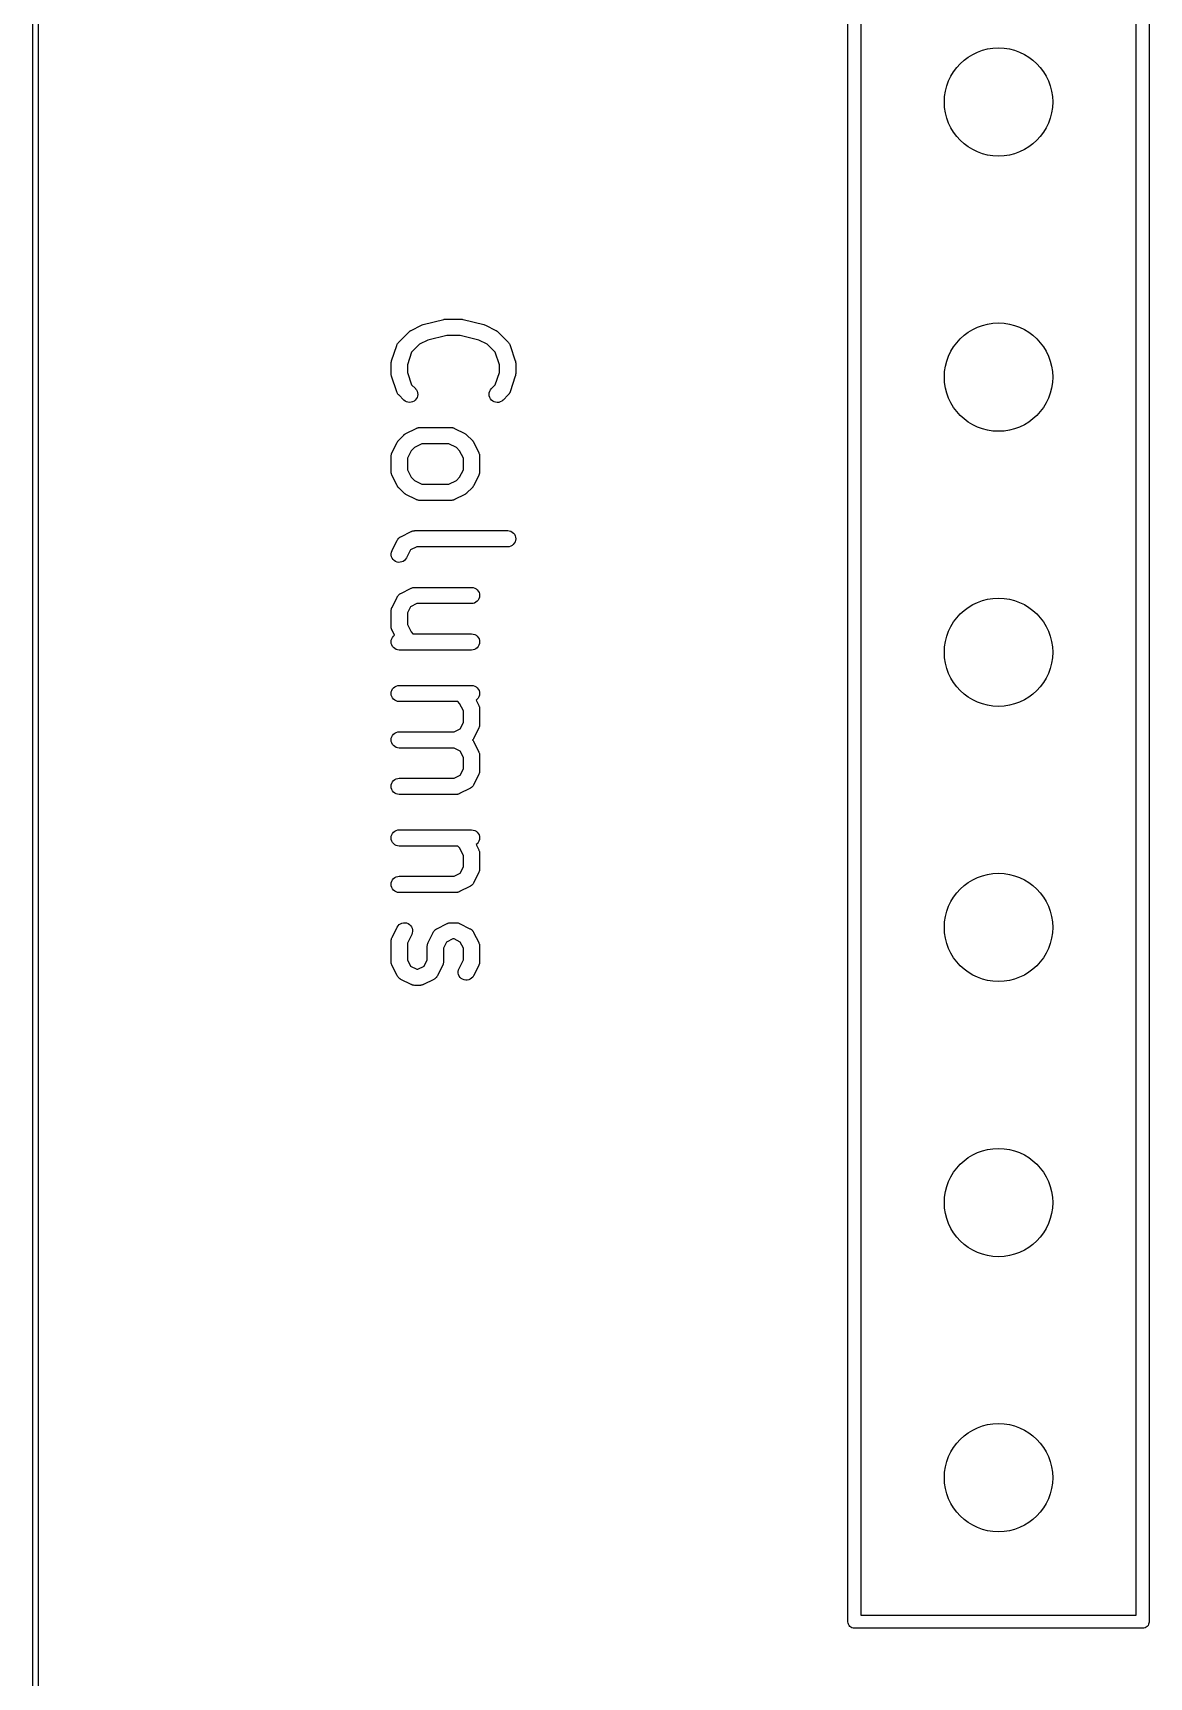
# Model space of a CAD drawing. Extents: x 47 to 146.1, y -90.2 to -39.3.
# Drawn here: x 46.97 to 57.27, y -66.61 to -51.43 of the extents above; entities that cross this region are included whole.
import ezdxf

# ---------------------------------------------------------------- set-up
doc = ezdxf.new("R2010")
doc.units = 0
doc.header["$MEASUREMENT"] = 0
doc.layers.add('BLACK', color=7, linetype='CONTINUOUS')

msp = doc.modelspace()

# ---------------------------------------------------------------- linework, layer by layer
at = {"layer": 'BLACK', "linetype": 'CONTINUOUS'}
for p, q in [((46.965, -90.1688), (46.965, -39.3712)), ((47.015, -39.395), (47.015, -90.145)), ((54.49, -66.097), (54.49, -48.2629)), ((57.27, -48.2629), (57.27, -66.0971)), ((54.61, -48.32), (54.61, -66.04)), ((57.15, -66.04), (57.15, -48.32)), ((50.4415, -54.1888), (50.4445, -54.1859)), ((50.4445, -54.1859), (50.4472, -54.1843)), ((50.4472, -54.1843), (50.4496, -54.1823)), ((50.4496, -54.1823), (50.4534, -54.1804)), ((50.4534, -54.1804), (50.4569, -54.1782)), ((50.4569, -54.1782), (50.5522, -54.1305)), ((50.5522, -54.1305), (50.5531, -54.1301)), ((50.5531, -54.1301), (50.5534, -54.13)), ((50.5534, -54.13), (50.5537, -54.1298)), ((50.5537, -54.1298), (50.5603, -54.1274)), ((50.5603, -54.1274), (50.5669, -54.125)), ((50.5669, -54.125), (50.5672, -54.125)), ((50.5672, -54.125), (50.5675, -54.1249)), ((50.5675, -54.1249), (50.758, -54.0772)), ((50.758, -54.0772), (50.759, -54.077)), ((50.759, -54.077), (50.7603, -54.0768)), ((50.7603, -54.0768), (50.7616, -54.0764)), ((50.7616, -54.0764), (50.7676, -54.0758)), ((50.7676, -54.0758), (50.7735, -54.075)), ((50.7735, -54.075), (50.7749, -54.0751)), ((50.7749, -54.0751), (50.7762, -54.075)), ((50.7762, -54.075), (50.919, -54.075)), ((50.919, -54.075), (50.9201, -54.075)), ((50.9201, -54.075), (50.9214, -54.0752)), ((50.9214, -54.0752), (50.9228, -54.0751)), ((50.9228, -54.0751), (50.9287, -54.076)), ((50.9287, -54.076), (50.9346, -54.0766)), ((50.9346, -54.0766), (50.9359, -54.077)), ((50.9359, -54.077), (50.9372, -54.0772)), ((50.9372, -54.0772), (51.1277, -54.1249)), ((51.1277, -54.1249), (51.1287, -54.1251)), ((51.1287, -54.1251), (51.1291, -54.1252)), ((51.1291, -54.1252), (51.1294, -54.1253)), ((51.1294, -54.1253), (51.1359, -54.1278)), ((51.1359, -54.1278), (51.1424, -54.1302)), ((51.1424, -54.1302), (51.1427, -54.1304)), ((51.1427, -54.1304), (51.1431, -54.1305)), ((51.1431, -54.1305), (51.2383, -54.1782)), ((51.2383, -54.1782), (51.2392, -54.1786)), ((51.2392, -54.1786), (51.2428, -54.1809)), ((51.2428, -54.1809), (51.2465, -54.1829)), ((51.2465, -54.1829), (51.2489, -54.1849)), ((51.2489, -54.1849), (51.2515, -54.1866)), ((51.2515, -54.1866), (51.2545, -54.1895)), ((50.2765, -54.4596), (50.3241, -54.3168)), ((50.3241, -54.3168), (50.3244, -54.3158)), ((50.3244, -54.3158), (50.3254, -54.3138)), ((50.3254, -54.3138), (50.326, -54.3117)), ((50.326, -54.3117), (50.3284, -54.3071)), ((50.3284, -54.3071), (50.3306, -54.3025)), ((50.3306, -54.3025), (50.3319, -54.3007)), ((50.3319, -54.3007), (50.3329, -54.2988)), ((50.3329, -54.2988), (50.3362, -54.2948)), ((50.3362, -54.2948), (50.3392, -54.2906)), ((50.3392, -54.2906), (50.3408, -54.2892)), ((50.3408, -54.2892), (50.3422, -54.2874)), ((50.3422, -54.2874), (50.4374, -54.1922)), ((50.4374, -54.1922), (50.4382, -54.1915)), ((50.4382, -54.1915), (50.4415, -54.1888)), ((50.5349, -54.3069), (50.4608, -54.381)), ((50.6119, -54.2684), (50.5349, -54.3069)), ((50.7854, -54.225), (50.6119, -54.2684)), ((50.9098, -54.225), (50.7854, -54.225)), ((51.0833, -54.2684), (50.9098, -54.225)), ((51.1603, -54.3069), (51.0833, -54.2684)), ((51.2344, -54.381), (51.1603, -54.3069)), ((51.2545, -54.1895), (51.2578, -54.1922)), ((51.2578, -54.1922), (51.353, -54.2874)), ((51.353, -54.2874), (51.3538, -54.2882)), ((51.3538, -54.2882), (51.3551, -54.2899)), ((51.3551, -54.2899), (51.3567, -54.2914)), ((51.3567, -54.2914), (51.3597, -54.2956)), ((51.3597, -54.2956), (51.3629, -54.2996)), ((51.3629, -54.2996), (51.3639, -54.3016)), ((51.3639, -54.3016), (51.3652, -54.3034)), ((51.3652, -54.3034), (51.3673, -54.3081)), ((51.3673, -54.3081), (51.3696, -54.3126)), ((51.3696, -54.3126), (51.3703, -54.3147)), ((51.3703, -54.3147), (51.3712, -54.3168)), ((51.3712, -54.3168), (51.4188, -54.4596)), ((50.2726, -54.4823), (50.2731, -54.4781)), ((50.2726, -54.4833), (50.2726, -54.4823)), ((50.2726, -54.5786), (50.2726, -54.4833)), ((50.2731, -54.4781), (50.2732, -54.4739)), ((50.2732, -54.4739), (50.2739, -54.4708)), ((50.2739, -54.4708), (50.2743, -54.4677)), ((50.2743, -54.4677), (50.2755, -54.4637)), ((50.2755, -54.4637), (50.2765, -54.4596)), ((50.4608, -54.381), (50.4226, -54.4955)), ((51.2726, -54.4955), (51.2344, -54.381)), ((51.4188, -54.4596), (51.4191, -54.4606)), ((51.4191, -54.4606), (51.42, -54.4647)), ((51.42, -54.4647), (51.4212, -54.4688)), ((51.4212, -54.4688), (51.4215, -54.4719)), ((51.4215, -54.4719), (51.4221, -54.4749)), ((51.4221, -54.4749), (51.4222, -54.4791)), ((51.4222, -54.4791), (51.4226, -54.4833)), ((51.4226, -54.4833), (51.4226, -54.5786)), ((50.273, -54.5828), (50.2726, -54.5786)), ((50.2731, -54.587), (50.273, -54.5828)), ((50.2737, -54.59), (50.2731, -54.587)), ((50.274, -54.5931), (50.2737, -54.59)), ((50.2753, -54.5972), (50.274, -54.5931)), ((50.2761, -54.6013), (50.2753, -54.5972)), ((50.2765, -54.6023), (50.2761, -54.6013)), ((50.3241, -54.7451), (50.2765, -54.6023)), ((50.4226, -54.4955), (50.4226, -54.5664)), ((50.4226, -54.5664), (50.4608, -54.6809)), ((51.2344, -54.6809), (51.2726, -54.5664)), ((51.2726, -54.5664), (51.2726, -54.4955)), ((51.4188, -54.6023), (51.3712, -54.7451)), ((51.4197, -54.5982), (51.4188, -54.6023)), ((51.421, -54.5942), (51.4197, -54.5982)), ((51.4213, -54.5911), (51.421, -54.5942)), ((51.422, -54.588), (51.4213, -54.5911)), ((51.4221, -54.5838), (51.422, -54.588)), ((51.4226, -54.5796), (51.4221, -54.5838)), ((51.4226, -54.5786), (51.4226, -54.5796)), ((50.325, -54.7472), (50.3241, -54.7451)), ((50.3256, -54.7493), (50.325, -54.7472)), ((50.328, -54.7538), (50.3256, -54.7493)), ((50.33, -54.7585), (50.328, -54.7538)), ((50.3313, -54.7603), (50.33, -54.7585)), ((50.3323, -54.7623), (50.3313, -54.7603)), ((50.3355, -54.7663), (50.3323, -54.7623)), ((50.3385, -54.7705), (50.3355, -54.7663)), ((50.3401, -54.772), (50.3385, -54.7705)), ((50.3415, -54.7737), (50.3401, -54.772)), ((50.3422, -54.7745), (50.3415, -54.7737)), ((50.3898, -54.8221), (50.3422, -54.7745)), ((50.4608, -54.6809), (50.4959, -54.716)), ((50.4959, -54.716), (50.4966, -54.7168)), ((50.4966, -54.7168), (50.5058, -54.7282)), ((50.5058, -54.7282), (50.5125, -54.7412)), ((50.5163, -54.7844), (50.5119, -54.7984)), ((50.5125, -54.7412), (50.5166, -54.7552)), ((50.5179, -54.7698), (50.5163, -54.7844)), ((50.5166, -54.7552), (50.5179, -54.7698)), ((51.1774, -54.7688), (51.1789, -54.7542)), ((51.1788, -54.7834), (51.1774, -54.7688)), ((51.1829, -54.7974), (51.1788, -54.7834)), ((51.1789, -54.7542), (51.1831, -54.7402)), ((51.1831, -54.7402), (51.1901, -54.7273)), ((51.1901, -54.7273), (51.1993, -54.716)), ((51.1993, -54.716), (51.2344, -54.6809)), ((51.353, -54.7745), (51.3054, -54.8221)), ((51.3544, -54.7728), (51.353, -54.7745)), ((51.3561, -54.7713), (51.3544, -54.7728)), ((51.3591, -54.7671), (51.3561, -54.7713)), ((51.3623, -54.7632), (51.3591, -54.7671)), ((51.3634, -54.7612), (51.3623, -54.7632)), ((51.3647, -54.7594), (51.3634, -54.7612)), ((51.3668, -54.7548), (51.3647, -54.7594)), ((51.3692, -54.7503), (51.3668, -54.7548)), ((51.3699, -54.7481), (51.3692, -54.7503)), ((51.3708, -54.7461), (51.3699, -54.7481)), ((51.3712, -54.7451), (51.3708, -54.7461)), ((50.4011, -54.8314), (50.3898, -54.8221)), ((50.414, -54.8383), (50.4011, -54.8314)), ((50.428, -54.8426), (50.414, -54.8383)), ((50.4426, -54.844), (50.428, -54.8426)), ((50.4572, -54.8427), (50.4426, -54.844)), ((50.4712, -54.8385), (50.4572, -54.8427)), ((50.4841, -54.8317), (50.4712, -54.8385)), ((50.4955, -54.8224), (50.4841, -54.8317)), ((50.5049, -54.8112), (50.4955, -54.8224)), ((50.5119, -54.7984), (50.5049, -54.8112)), ((51.1898, -54.8103), (51.1829, -54.7974)), ((51.199, -54.8217), (51.1898, -54.8103)), ((51.2102, -54.8311), (51.199, -54.8217)), ((51.2231, -54.8381), (51.2102, -54.8311)), ((51.237, -54.8425), (51.2231, -54.8381)), ((51.2516, -54.844), (51.237, -54.8425)), ((51.2662, -54.8428), (51.2516, -54.844)), ((51.2802, -54.8387), (51.2662, -54.8428)), ((51.2932, -54.8319), (51.2802, -54.8387)), ((51.3047, -54.8228), (51.2932, -54.8319)), ((51.3054, -54.8221), (51.3047, -54.8228)), ((50.4093, -55.1305), (50.5046, -55.0829)), ((50.5046, -55.0829), (50.5055, -55.0825)), ((50.5055, -55.0825), (50.5076, -55.0817)), ((50.5076, -55.0817), (50.5095, -55.0807)), ((50.5095, -55.0807), (50.5144, -55.0792)), ((50.5144, -55.0792), (50.5192, -55.0774)), ((50.5192, -55.0774), (50.5214, -55.0771)), ((50.5214, -55.0771), (50.5235, -55.0764)), ((50.5235, -55.0764), (50.5286, -55.0759)), ((50.5286, -55.0759), (50.5337, -55.0751)), ((50.5337, -55.0751), (50.5359, -55.0752)), ((50.5359, -55.0752), (50.5381, -55.075)), ((50.5381, -55.075), (50.8238, -55.075)), ((50.8238, -55.075), (50.8249, -55.075)), ((50.8249, -55.075), (50.8271, -55.0753)), ((50.8271, -55.0753), (50.8293, -55.0752)), ((50.8293, -55.0752), (50.8343, -55.0761)), ((50.8343, -55.0761), (50.8394, -55.0766)), ((50.8394, -55.0766), (50.8415, -55.0773)), ((50.8415, -55.0773), (50.8437, -55.0777)), ((50.8437, -55.0777), (50.8485, -55.0795)), ((50.8485, -55.0795), (50.8534, -55.0811)), ((50.8534, -55.0811), (50.8553, -55.0821)), ((50.8553, -55.0821), (50.8573, -55.0829)), ((50.8573, -55.0829), (50.9526, -55.1305)), ((50.2805, -55.3069), (50.3282, -55.2117)), ((50.3282, -55.2117), (50.3286, -55.2108)), ((50.3286, -55.2108), (50.3309, -55.2072)), ((50.3309, -55.2072), (50.3329, -55.2035)), ((50.3329, -55.2035), (50.3349, -55.2011)), ((50.3349, -55.2011), (50.3366, -55.1985)), ((50.3366, -55.1985), (50.3395, -55.1955)), ((50.3395, -55.1955), (50.3422, -55.1922)), ((50.3422, -55.1922), (50.3898, -55.1446)), ((50.3898, -55.1446), (50.3906, -55.1439)), ((50.3906, -55.1439), (50.3939, -55.1412)), ((50.3939, -55.1412), (50.3969, -55.1383)), ((50.3969, -55.1383), (50.3996, -55.1367)), ((50.3996, -55.1367), (50.402, -55.1347)), ((50.402, -55.1347), (50.4057, -55.1328)), ((50.4057, -55.1328), (50.4093, -55.1305)), ((50.5558, -55.225), (50.4873, -55.2593)), ((50.8061, -55.225), (50.5558, -55.225)), ((50.8746, -55.2593), (50.8061, -55.225)), ((50.9526, -55.1305), (50.9535, -55.131)), ((50.9535, -55.131), (50.9571, -55.1333)), ((50.9571, -55.1333), (50.9608, -55.1353)), ((50.9608, -55.1353), (50.9632, -55.1373)), ((50.9632, -55.1373), (50.9658, -55.139)), ((50.9658, -55.139), (50.9688, -55.1419)), ((50.9688, -55.1419), (50.9721, -55.1446)), ((50.9721, -55.1446), (51.0197, -55.1922)), ((51.0197, -55.1922), (51.0204, -55.1929)), ((51.0204, -55.1929), (51.0231, -55.1962)), ((51.0231, -55.1962), (51.026, -55.1993)), ((51.026, -55.1993), (51.0276, -55.202)), ((51.0276, -55.202), (51.0296, -55.2044)), ((51.0296, -55.2044), (51.0315, -55.2081)), ((51.0315, -55.2081), (51.0337, -55.2117)), ((51.0337, -55.2117), (51.0814, -55.3069)), ((50.2726, -55.3394), (50.2729, -55.3372)), ((50.2726, -55.3405), (50.2726, -55.3394)), ((50.2726, -55.4833), (50.2726, -55.3405)), ((50.2728, -55.335), (50.2737, -55.33)), ((50.2729, -55.3372), (50.2728, -55.335)), ((50.2737, -55.33), (50.2743, -55.3249)), ((50.2743, -55.3249), (50.2749, -55.3228)), ((50.2749, -55.3228), (50.2753, -55.3206)), ((50.2753, -55.3206), (50.2771, -55.3158)), ((50.2771, -55.3158), (50.2787, -55.3109)), ((50.2787, -55.3109), (50.2797, -55.309)), ((50.2797, -55.309), (50.2805, -55.3069)), ((50.4569, -55.2897), (50.4226, -55.3582)), ((50.4226, -55.3582), (50.4226, -55.4656)), ((50.4873, -55.2593), (50.4569, -55.2897)), ((50.905, -55.2897), (50.8746, -55.2593)), ((50.9393, -55.3582), (50.905, -55.2897)), ((50.9393, -55.4656), (50.9393, -55.3582)), ((51.0814, -55.3069), (51.0818, -55.3079)), ((51.0818, -55.3079), (51.0826, -55.31)), ((51.0826, -55.31), (51.0836, -55.3119)), ((51.0836, -55.3119), (51.0851, -55.3168)), ((51.0851, -55.3168), (51.0869, -55.3216)), ((51.0869, -55.3216), (51.0872, -55.3238)), ((51.0872, -55.3238), (51.0879, -55.3259)), ((51.0879, -55.3259), (51.0884, -55.331)), ((51.0884, -55.331), (51.0892, -55.3361)), ((51.0892, -55.3361), (51.0891, -55.3383)), ((51.0891, -55.3383), (51.0893, -55.3405)), ((51.0893, -55.3405), (51.0893, -55.4833)), ((50.2728, -55.4855), (50.2726, -55.4833)), ((50.2727, -55.4877), (50.2728, -55.4855)), ((50.2735, -55.4928), (50.2727, -55.4877)), ((50.274, -55.4979), (50.2735, -55.4928)), ((50.2747, -55.5), (50.274, -55.4979)), ((50.275, -55.5022), (50.2747, -55.5)), ((50.2768, -55.507), (50.275, -55.5022)), ((50.2783, -55.5119), (50.2768, -55.507)), ((50.2793, -55.5139), (50.2783, -55.5119)), ((50.2801, -55.5159), (50.2793, -55.5139)), ((50.2805, -55.5169), (50.2801, -55.5159)), ((50.3282, -55.6121), (50.2805, -55.5169)), ((50.4226, -55.4656), (50.4569, -55.5341)), ((50.4569, -55.5341), (50.4873, -55.5646)), ((50.8746, -55.5646), (50.905, -55.5341)), ((50.905, -55.5341), (50.9393, -55.4656)), ((51.0814, -55.5169), (51.0337, -55.6121)), ((51.0822, -55.5148), (51.0814, -55.5169)), ((51.0832, -55.5129), (51.0822, -55.5148)), ((51.0848, -55.508), (51.0832, -55.5129)), ((51.0866, -55.5032), (51.0848, -55.508)), ((51.087, -55.501), (51.0866, -55.5032)), ((51.0876, -55.4989), (51.087, -55.501)), ((51.0882, -55.4938), (51.0876, -55.4989)), ((51.0891, -55.4888), (51.0882, -55.4938)), ((51.0893, -55.4844), (51.089, -55.4866)), ((51.089, -55.4866), (51.0891, -55.4888)), ((51.0893, -55.4833), (51.0893, -55.4844)), ((50.3304, -55.6157), (50.3282, -55.6121)), ((50.3323, -55.6194), (50.3304, -55.6157)), ((50.3343, -55.6219), (50.3323, -55.6194)), ((50.3359, -55.6245), (50.3343, -55.6219)), ((50.3388, -55.6276), (50.3359, -55.6245)), ((50.3415, -55.6309), (50.3388, -55.6276)), ((50.3422, -55.6316), (50.3415, -55.6309)), ((50.3898, -55.6792), (50.3422, -55.6316)), ((50.3931, -55.6819), (50.3898, -55.6792)), ((50.3961, -55.6848), (50.3931, -55.6819)), ((50.3987, -55.6865), (50.3961, -55.6848)), ((50.4011, -55.6885), (50.3987, -55.6865)), ((50.4048, -55.6905), (50.4011, -55.6885)), ((50.4084, -55.6928), (50.4048, -55.6905)), ((50.4093, -55.6933), (50.4084, -55.6928)), ((50.5046, -55.7409), (50.4093, -55.6933)), ((50.4873, -55.5646), (50.5558, -55.5988)), ((50.5558, -55.5988), (50.8061, -55.5988)), ((50.8061, -55.5988), (50.8746, -55.5646)), ((50.9526, -55.6933), (50.8573, -55.7409)), ((50.9562, -55.691), (50.9526, -55.6933)), ((50.9599, -55.6891), (50.9562, -55.691)), ((50.9623, -55.6871), (50.9599, -55.6891)), ((50.965, -55.6855), (50.9623, -55.6871)), ((50.968, -55.6826), (50.965, -55.6855)), ((50.9713, -55.68), (50.968, -55.6826)), ((50.9721, -55.6792), (50.9713, -55.68)), ((51.0197, -55.6316), (50.9721, -55.6792)), ((51.0224, -55.6283), (51.0197, -55.6316)), ((51.0253, -55.6253), (51.0224, -55.6283)), ((51.027, -55.6227), (51.0253, -55.6253)), ((51.029, -55.6203), (51.027, -55.6227)), ((51.031, -55.6166), (51.029, -55.6203)), ((51.0333, -55.613), (51.031, -55.6166)), ((51.0337, -55.6121), (51.0333, -55.613)), ((50.5066, -55.7417), (50.5046, -55.7409)), ((50.5085, -55.7427), (50.5066, -55.7417)), ((50.5134, -55.7443), (50.5085, -55.7427)), ((50.5182, -55.7461), (50.5134, -55.7443)), ((50.5204, -55.7465), (50.5182, -55.7461)), ((50.5225, -55.7472), (50.5204, -55.7465)), ((50.5276, -55.7477), (50.5225, -55.7472)), ((50.5326, -55.7486), (50.5276, -55.7477)), ((50.5349, -55.7486), (50.5326, -55.7486)), ((50.537, -55.7488), (50.5349, -55.7486)), ((50.5381, -55.7488), (50.537, -55.7488)), ((50.8238, -55.7488), (50.5381, -55.7488)), ((50.826, -55.7486), (50.8238, -55.7488)), ((50.8282, -55.7487), (50.826, -55.7486)), ((50.8333, -55.7479), (50.8282, -55.7487)), ((50.8384, -55.7474), (50.8333, -55.7479)), ((50.8405, -55.7467), (50.8384, -55.7474)), ((50.8427, -55.7464), (50.8405, -55.7467)), ((50.8475, -55.7446), (50.8427, -55.7464)), ((50.8524, -55.7431), (50.8475, -55.7446)), ((50.8543, -55.7421), (50.8524, -55.7431)), ((50.8564, -55.7414), (50.8543, -55.7421)), ((50.8573, -55.7409), (50.8564, -55.7414)), ((50.2805, -56.2117), (50.3282, -56.1165)), ((50.3282, -56.1165), (50.3286, -56.1155)), ((50.3286, -56.1155), (50.3295, -56.1142)), ((50.3295, -56.1142), (50.3302, -56.1127)), ((50.3302, -56.1127), (50.3335, -56.108)), ((50.3335, -56.108), (50.3366, -56.1032)), ((50.3366, -56.1032), (50.3377, -56.1021)), ((50.3377, -56.1021), (50.3387, -56.1008)), ((50.3387, -56.1008), (50.3428, -56.0968)), ((50.3428, -56.0968), (50.3468, -56.0927)), ((50.3468, -56.0927), (50.3481, -56.0918)), ((50.3481, -56.0918), (50.3493, -56.0907)), ((50.3493, -56.0907), (50.3541, -56.0877)), ((50.3541, -56.0877), (50.3588, -56.0844)), ((50.3588, -56.0844), (50.3603, -56.0838)), ((50.3603, -56.0838), (50.3617, -56.0829)), ((50.3617, -56.0829), (50.4569, -56.0353)), ((50.4569, -56.0353), (50.4579, -56.0348)), ((50.4579, -56.0348), (50.4599, -56.0341)), ((50.4599, -56.0341), (50.4619, -56.033)), ((50.4619, -56.033), (50.4668, -56.0316)), ((50.4668, -56.0316), (50.4716, -56.0298)), ((50.4716, -56.0298), (50.4738, -56.0294)), ((50.4738, -56.0294), (50.4759, -56.0288)), ((50.4759, -56.0288), (50.481, -56.0283)), ((50.481, -56.0283), (50.4861, -56.0275)), ((50.4861, -56.0275), (50.4883, -56.0276)), ((50.4883, -56.0276), (50.4905, -56.0274)), ((50.4905, -56.0274), (51.3476, -56.0274)), ((51.3476, -56.0274), (51.3487, -56.0274)), ((51.3487, -56.0274), (51.3632, -56.029)), ((51.3632, -56.029), (51.3772, -56.0334)), ((51.3772, -56.0334), (51.39, -56.0405)), ((51.4005, -56.1556), (51.3891, -56.1648)), ((51.39, -56.0405), (51.4012, -56.0499)), ((51.4098, -56.1443), (51.4005, -56.1556)), ((51.4012, -56.0499), (51.4104, -56.0613)), ((51.4168, -56.1314), (51.4098, -56.1443)), ((51.4104, -56.0613), (51.4172, -56.0743)), ((51.4211, -56.1175), (51.4168, -56.1314)), ((51.4172, -56.0743), (51.4213, -56.0883)), ((51.4226, -56.1029), (51.4211, -56.1175)), ((51.4213, -56.0883), (51.4226, -56.1029)), ((50.2728, -56.2398), (50.2753, -56.2254)), ((50.2732, -56.2544), (50.2728, -56.2398)), ((50.2764, -56.2687), (50.2732, -56.2544)), ((50.2753, -56.2254), (50.2805, -56.2117)), ((50.2823, -56.2821), (50.2764, -56.2687)), ((50.2907, -56.2941), (50.2823, -56.2821)), ((50.3013, -56.3042), (50.2907, -56.2941)), ((50.3136, -56.3121), (50.3013, -56.3042)), ((50.3272, -56.3174), (50.3136, -56.3121)), ((50.384, -56.3108), (50.3706, -56.3166)), ((50.3961, -56.3025), (50.384, -56.3108)), ((50.4063, -56.292), (50.3961, -56.3025)), ((50.4142, -56.2797), (50.4063, -56.292)), ((50.4147, -56.2788), (50.4142, -56.2797)), ((50.4511, -56.2059), (50.4147, -56.2788)), ((50.5082, -56.1774), (50.4511, -56.2059)), ((51.3476, -56.1774), (50.5082, -56.1774)), ((51.3622, -56.176), (51.3476, -56.1774)), ((51.3762, -56.1717), (51.3622, -56.176)), ((51.3891, -56.1648), (51.3762, -56.1717)), ((50.3416, -56.32), (50.3272, -56.3174)), ((50.3563, -56.3197), (50.3416, -56.32)), ((50.3706, -56.3166), (50.3563, -56.3197)), ((50.3468, -56.6166), (50.3481, -56.6156)), ((50.3481, -56.6156), (50.3493, -56.6145)), ((50.3493, -56.6145), (50.3541, -56.6115)), ((50.3541, -56.6115), (50.3588, -56.6082)), ((50.3588, -56.6082), (50.3603, -56.6076)), ((50.3603, -56.6076), (50.3617, -56.6067)), ((50.3617, -56.6067), (50.4569, -56.5591)), ((50.4569, -56.5591), (50.4579, -56.5586)), ((50.4579, -56.5586), (50.4599, -56.5579)), ((50.4599, -56.5579), (50.4619, -56.5568)), ((50.4619, -56.5568), (50.4668, -56.5554)), ((50.4668, -56.5554), (50.4716, -56.5536)), ((50.4716, -56.5536), (50.4738, -56.5533)), ((50.4738, -56.5533), (50.4759, -56.5526)), ((50.4759, -56.5526), (50.481, -56.5521)), ((50.481, -56.5521), (50.4861, -56.5513)), ((50.4861, -56.5513), (50.4883, -56.5514)), ((50.4883, -56.5514), (50.4905, -56.5512)), ((50.4905, -56.5512), (51.0143, -56.5512)), ((51.0143, -56.5512), (51.0153, -56.5512)), ((51.0153, -56.5512), (51.0299, -56.5528)), ((51.0299, -56.5528), (51.0438, -56.5573)), ((51.0438, -56.5573), (51.0567, -56.5643)), ((51.0567, -56.5643), (51.0679, -56.5737)), ((51.0679, -56.5737), (51.077, -56.5851)), ((51.077, -56.5851), (51.0838, -56.5981)), ((51.0838, -56.5981), (51.088, -56.6121)), ((51.088, -56.6121), (51.0893, -56.6267)), ((50.2726, -56.768), (50.2729, -56.7658)), ((50.2726, -56.769), (50.2726, -56.768)), ((50.2728, -56.7636), (50.2737, -56.7585)), ((50.2729, -56.7658), (50.2728, -56.7636)), ((50.2737, -56.7585), (50.2743, -56.7535)), ((50.2743, -56.7535), (50.2749, -56.7514)), ((50.2749, -56.7514), (50.2753, -56.7492)), ((50.2753, -56.7492), (50.2771, -56.7444)), ((50.2771, -56.7444), (50.2787, -56.7395)), ((50.2787, -56.7395), (50.2797, -56.7376)), ((50.2797, -56.7376), (50.2805, -56.7355)), ((50.2805, -56.7355), (50.3282, -56.6403)), ((50.3282, -56.6403), (50.3286, -56.6393)), ((50.3286, -56.6393), (50.3295, -56.638)), ((50.3295, -56.638), (50.3302, -56.6365)), ((50.3302, -56.6365), (50.3335, -56.6319)), ((50.3335, -56.6319), (50.3366, -56.6271)), ((50.3366, -56.6271), (50.3377, -56.6259)), ((50.3377, -56.6259), (50.3387, -56.6246)), ((50.3387, -56.6246), (50.3428, -56.6206)), ((50.3428, -56.6206), (50.3468, -56.6166)), ((50.4511, -56.7297), (50.4226, -56.7868)), ((50.5082, -56.7012), (50.4511, -56.7297)), ((51.0143, -56.7012), (50.5082, -56.7012)), ((51.0289, -56.6998), (51.0143, -56.7012)), ((51.0429, -56.6955), (51.0289, -56.6998)), ((51.0558, -56.6887), (51.0429, -56.6955)), ((51.0671, -56.6794), (51.0558, -56.6887)), ((51.0765, -56.6681), (51.0671, -56.6794)), ((51.0834, -56.6553), (51.0765, -56.6681)), ((51.0878, -56.6413), (51.0834, -56.6553)), ((51.0893, -56.6267), (51.0878, -56.6413)), ((50.2726, -56.9119), (50.2726, -56.769)), ((50.2728, -56.9141), (50.2726, -56.9119)), ((50.2727, -56.9163), (50.2728, -56.9141)), ((50.2735, -56.9214), (50.2727, -56.9163)), ((50.4226, -56.7868), (50.4226, -56.8942)), ((50.4226, -56.8942), (50.4569, -56.9627)), ((50.2726, -57.0542), (50.2742, -57.0397)), ((50.2739, -57.0688), (50.2726, -57.0542)), ((50.274, -56.9265), (50.2735, -56.9214)), ((50.2781, -57.0829), (50.2739, -57.0688)), ((50.2747, -56.9286), (50.274, -56.9265)), ((50.2742, -57.0397), (50.2785, -57.0257)), ((50.275, -56.9308), (50.2747, -56.9286)), ((50.2768, -56.9356), (50.275, -56.9308)), ((50.2783, -56.9405), (50.2768, -56.9356)), ((50.2793, -56.9424), (50.2783, -56.9405)), ((50.2785, -57.0257), (50.2854, -57.0128)), ((50.2801, -56.9445), (50.2793, -56.9424)), ((50.2805, -56.9454), (50.2801, -56.9445)), ((50.3046, -56.9935), (50.2805, -56.9454)), ((50.2854, -57.0128), (50.2948, -57.0015)), ((50.2948, -57.0015), (50.3046, -56.9935)), ((50.4569, -56.9627), (50.4739, -56.9798)), ((50.4739, -56.9798), (51.0143, -56.9798)), ((51.0143, -56.9798), (51.0153, -56.9798)), ((51.0153, -56.9798), (51.0299, -56.9814)), ((51.0299, -56.9814), (51.0438, -56.9858)), ((51.0438, -56.9858), (51.0567, -56.9929)), ((51.0567, -56.9929), (51.0679, -57.0023)), ((51.0679, -57.0023), (51.077, -57.0137)), ((51.077, -57.0137), (51.0838, -57.0267)), ((51.0878, -57.0698), (51.0834, -57.0838)), ((51.0838, -57.0267), (51.088, -57.0407)), ((51.0893, -57.0553), (51.0878, -57.0698)), ((51.088, -57.0407), (51.0893, -57.0553)), ((50.2849, -57.0958), (50.2781, -57.0829)), ((50.294, -57.1072), (50.2849, -57.0958)), ((50.3052, -57.1166), (50.294, -57.1072)), ((50.3181, -57.1237), (50.3052, -57.1166)), ((50.332, -57.1281), (50.3181, -57.1237)), ((50.3466, -57.1298), (50.332, -57.1281)), ((50.3476, -57.1298), (50.3466, -57.1298)), ((51.0143, -57.1298), (50.3476, -57.1298)), ((51.0289, -57.1283), (51.0143, -57.1298)), ((51.0429, -57.1241), (51.0289, -57.1283)), ((51.0558, -57.1172), (51.0429, -57.1241)), ((51.0671, -57.108), (51.0558, -57.1172)), ((51.0765, -57.0967), (51.0671, -57.108)), ((51.0834, -57.0838), (51.0765, -57.0967)), ((50.2726, -57.5304), (50.2742, -57.5159)), ((50.2742, -57.5159), (50.2785, -57.5019)), ((50.2785, -57.5019), (50.2854, -57.489)), ((50.2854, -57.489), (50.2948, -57.4777)), ((50.2948, -57.4777), (50.3061, -57.4685)), ((50.3061, -57.4685), (50.319, -57.4616)), ((50.319, -57.4616), (50.3331, -57.4574)), ((50.3331, -57.4574), (50.3476, -57.456)), ((50.3476, -57.456), (51.0143, -57.456)), ((51.0143, -57.456), (51.0153, -57.456)), ((51.0153, -57.456), (51.0299, -57.4576)), ((51.0299, -57.4576), (51.0438, -57.462)), ((51.0438, -57.462), (51.0567, -57.4691)), ((51.0567, -57.4691), (51.0679, -57.4785)), ((51.0679, -57.4785), (51.077, -57.4899)), ((51.077, -57.4899), (51.0838, -57.5029)), ((51.0838, -57.5029), (51.088, -57.5169)), ((51.088, -57.5169), (51.0893, -57.5315)), ((50.2739, -57.545), (50.2726, -57.5304)), ((50.2781, -57.559), (50.2739, -57.545)), ((50.2849, -57.572), (50.2781, -57.559)), ((50.294, -57.5834), (50.2849, -57.572)), ((50.3052, -57.5928), (50.294, -57.5834)), ((50.3181, -57.5999), (50.3052, -57.5928)), ((50.332, -57.6043), (50.3181, -57.5999)), ((50.3466, -57.6059), (50.332, -57.6043)), ((50.3476, -57.606), (50.3466, -57.6059)), ((50.888, -57.606), (50.3476, -57.606)), ((50.905, -57.623), (50.888, -57.606)), ((50.9393, -57.6915), (50.905, -57.623)), ((51.0671, -57.5842), (51.0573, -57.5922)), ((51.0573, -57.5922), (51.0814, -57.6403)), ((51.0765, -57.5729), (51.0671, -57.5842)), ((51.0834, -57.56), (51.0765, -57.5729)), ((51.0814, -57.6403), (51.0818, -57.6412)), ((51.0818, -57.6412), (51.0826, -57.6433)), ((51.0826, -57.6433), (51.0836, -57.6452)), ((51.0878, -57.546), (51.0834, -57.56)), ((51.0836, -57.6452), (51.0851, -57.6501)), ((51.0851, -57.6501), (51.0869, -57.6549)), ((51.0869, -57.6549), (51.0872, -57.6571)), ((51.0872, -57.6571), (51.0879, -57.6592)), ((51.0893, -57.5315), (51.0878, -57.546)), ((51.0879, -57.6592), (51.0884, -57.6643)), ((51.0884, -57.6643), (51.0892, -57.6694)), ((51.0892, -57.6694), (51.0891, -57.6716)), ((51.0891, -57.6716), (51.0893, -57.6738)), ((51.0893, -57.6738), (51.0893, -57.8167)), ((50.9108, -57.856), (50.9393, -57.799)), ((50.9393, -57.799), (50.9393, -57.6915)), ((51.0882, -57.8272), (51.0876, -57.8323)), ((51.0891, -57.8221), (51.0882, -57.8272)), ((51.0893, -57.8177), (51.089, -57.8199)), ((51.089, -57.8199), (51.0891, -57.8221)), ((51.0893, -57.8167), (51.0893, -57.8177)), ((50.2726, -57.959), (50.2742, -57.9444)), ((50.2739, -57.9736), (50.2726, -57.959)), ((50.2781, -57.9876), (50.2739, -57.9736)), ((50.2742, -57.9444), (50.2785, -57.9305)), ((50.2785, -57.9305), (50.2854, -57.9176)), ((50.2854, -57.9176), (50.2948, -57.9063)), ((50.2948, -57.9063), (50.3061, -57.8971)), ((50.3061, -57.8971), (50.319, -57.8902)), ((50.319, -57.8902), (50.3331, -57.886)), ((50.3331, -57.886), (50.3476, -57.8845)), ((50.3476, -57.8845), (50.8537, -57.8845)), ((50.8537, -57.8845), (50.9108, -57.856)), ((51.0253, -57.9587), (51.0245, -57.9595)), ((51.0245, -57.9595), (51.0248, -57.96)), ((51.0248, -57.96), (51.026, -57.9612)), ((51.0284, -57.9539), (51.0253, -57.9587)), ((51.026, -57.9612), (51.029, -57.966)), ((51.0317, -57.9492), (51.0284, -57.9539)), ((51.029, -57.966), (51.0322, -57.9707)), ((51.0324, -57.9477), (51.0317, -57.9492)), ((51.0322, -57.9707), (51.0329, -57.9722)), ((51.0333, -57.9464), (51.0324, -57.9477)), ((51.0329, -57.9722), (51.0337, -57.9736)), ((51.0337, -57.9454), (51.0333, -57.9464)), ((51.0814, -57.8502), (51.0337, -57.9454)), ((51.0337, -57.9736), (51.0814, -58.0688)), ((51.0822, -57.8481), (51.0814, -57.8502)), ((51.0832, -57.8462), (51.0822, -57.8481)), ((51.0848, -57.8413), (51.0832, -57.8462)), ((51.0866, -57.8365), (51.0848, -57.8413)), ((51.087, -57.8344), (51.0866, -57.8365)), ((51.0876, -57.8323), (51.087, -57.8344)), ((50.2849, -58.0006), (50.2781, -57.9876)), ((50.294, -58.012), (50.2849, -58.0006)), ((50.3052, -58.0214), (50.294, -58.012)), ((50.3181, -58.0285), (50.3052, -58.0214)), ((50.332, -58.0329), (50.3181, -58.0285)), ((50.3466, -58.0345), (50.332, -58.0329)), ((50.3476, -58.0345), (50.3466, -58.0345)), ((50.8537, -58.0345), (50.3476, -58.0345)), ((50.9108, -58.063), (50.8537, -58.0345)), ((50.9393, -58.1201), (50.9108, -58.063)), ((50.9393, -58.2275), (50.9393, -58.1201)), ((51.0814, -58.0688), (51.0818, -58.0698)), ((51.0818, -58.0698), (51.0826, -58.0719)), ((51.0826, -58.0719), (51.0836, -58.0738)), ((51.0836, -58.0738), (51.0851, -58.0787)), ((51.0851, -58.0787), (51.0869, -58.0835)), ((51.0869, -58.0835), (51.0872, -58.0857)), ((51.0872, -58.0857), (51.0879, -58.0878)), ((51.0879, -58.0878), (51.0884, -58.0929)), ((51.0884, -58.0929), (51.0892, -58.098)), ((51.0892, -58.098), (51.0891, -58.1002)), ((51.0891, -58.1002), (51.0893, -58.1024)), ((51.0893, -58.1024), (51.0893, -58.2452)), ((50.8537, -58.3131), (50.9108, -58.2846)), ((50.9108, -58.2846), (50.9393, -58.2275)), ((51.0814, -58.2788), (51.0337, -58.374)), ((51.0822, -58.2767), (51.0814, -58.2788)), ((51.0832, -58.2748), (51.0822, -58.2767)), ((51.0848, -58.2699), (51.0832, -58.2748)), ((51.0866, -58.2651), (51.0848, -58.2699)), ((51.087, -58.2629), (51.0866, -58.2651)), ((51.0876, -58.2608), (51.087, -58.2629)), ((51.0882, -58.2557), (51.0876, -58.2608)), ((51.0891, -58.2507), (51.0882, -58.2557)), ((51.0893, -58.2463), (51.089, -58.2485)), ((51.089, -58.2485), (51.0891, -58.2507)), ((51.0893, -58.2452), (51.0893, -58.2463)), ((50.2726, -58.3876), (50.2742, -58.373)), ((50.2739, -58.4021), (50.2726, -58.3876)), ((50.2781, -58.4162), (50.2739, -58.4021)), ((50.2742, -58.373), (50.2785, -58.359)), ((50.2849, -58.4292), (50.2781, -58.4162)), ((50.2785, -58.359), (50.2854, -58.3462)), ((50.294, -58.4406), (50.2849, -58.4292)), ((50.2854, -58.3462), (50.2948, -58.3349)), ((50.2948, -58.3349), (50.3061, -58.3256)), ((50.3061, -58.3256), (50.319, -58.3188)), ((50.319, -58.3188), (50.3331, -58.3145)), ((50.3331, -58.3145), (50.3476, -58.3131)), ((50.3476, -58.3131), (50.8537, -58.3131)), ((51.0002, -58.4076), (50.905, -58.4552)), ((51.0016, -58.4067), (51.0002, -58.4076)), ((51.0031, -58.4061), (51.0016, -58.4067)), ((51.0078, -58.4028), (51.0031, -58.4061)), ((51.0126, -58.3998), (51.0078, -58.4028)), ((51.0138, -58.3987), (51.0126, -58.3998)), ((51.0151, -58.3977), (51.0138, -58.3987)), ((51.0191, -58.3936), (51.0151, -58.3977)), ((51.0232, -58.3897), (51.0191, -58.3936)), ((51.0242, -58.3884), (51.0232, -58.3897)), ((51.0253, -58.3872), (51.0242, -58.3884)), ((51.0284, -58.3824), (51.0253, -58.3872)), ((51.0317, -58.3778), (51.0284, -58.3824)), ((51.0324, -58.3763), (51.0317, -58.3778)), ((51.0333, -58.3749), (51.0324, -58.3763)), ((51.0337, -58.374), (51.0333, -58.3749)), ((50.3052, -58.45), (50.294, -58.4406)), ((50.3181, -58.457), (50.3052, -58.45)), ((50.332, -58.4615), (50.3181, -58.457)), ((50.3466, -58.4631), (50.332, -58.4615)), ((50.3476, -58.4631), (50.3466, -58.4631)), ((50.8714, -58.4631), (50.3476, -58.4631)), ((50.8736, -58.4629), (50.8714, -58.4631)), ((50.8758, -58.463), (50.8736, -58.4629)), ((50.8809, -58.4622), (50.8758, -58.463)), ((50.886, -58.4617), (50.8809, -58.4622)), ((50.8881, -58.461), (50.886, -58.4617)), ((50.8903, -58.4607), (50.8881, -58.461)), ((50.8951, -58.4589), (50.8903, -58.4607)), ((50.9, -58.4574), (50.8951, -58.4589)), ((50.902, -58.4564), (50.9, -58.4574)), ((50.904, -58.4556), (50.902, -58.4564)), ((50.905, -58.4552), (50.904, -58.4556)), ((50.2726, -58.8638), (50.2742, -58.8492)), ((50.2739, -58.8783), (50.2726, -58.8638)), ((50.2781, -58.8924), (50.2739, -58.8783)), ((50.2742, -58.8492), (50.2785, -58.8352)), ((50.2849, -58.9054), (50.2781, -58.8924)), ((50.2785, -58.8352), (50.2854, -58.8223)), ((50.2854, -58.8223), (50.2948, -58.8111)), ((50.2948, -58.8111), (50.3061, -58.8018)), ((50.3061, -58.8018), (50.319, -58.7949)), ((50.319, -58.7949), (50.3331, -58.7907)), ((50.3331, -58.7907), (50.3476, -58.7893)), ((50.3476, -58.7893), (51.0143, -58.7893)), ((51.0143, -58.7893), (51.0153, -58.7893)), ((51.0153, -58.7893), (51.0299, -58.7909)), ((51.0299, -58.7909), (51.0438, -58.7953)), ((51.0438, -58.7953), (51.0567, -58.8024)), ((51.0567, -58.8024), (51.0679, -58.8118)), ((51.0679, -58.8118), (51.077, -58.8232)), ((51.0834, -58.8933), (51.0765, -58.9062)), ((51.077, -58.8232), (51.0838, -58.8362)), ((51.0878, -58.8794), (51.0834, -58.8933)), ((51.0838, -58.8362), (51.088, -58.8502)), ((51.0893, -58.8648), (51.0878, -58.8794)), ((51.088, -58.8502), (51.0893, -58.8648)), ((50.294, -58.9168), (50.2849, -58.9054)), ((50.3052, -58.9262), (50.294, -58.9168)), ((50.3181, -58.9332), (50.3052, -58.9262)), ((50.332, -58.9376), (50.3181, -58.9332)), ((50.3466, -58.9393), (50.332, -58.9376)), ((50.3476, -58.9393), (50.3466, -58.9393)), ((50.888, -58.9393), (50.3476, -58.9393)), ((50.905, -58.9563), (50.888, -58.9393)), ((50.9393, -59.0248), (50.905, -58.9563)), ((50.9393, -59.1323), (50.9393, -59.0248)), ((51.0671, -58.9175), (51.0573, -58.9255)), ((51.0573, -58.9255), (51.0814, -58.9736)), ((51.0765, -58.9062), (51.0671, -58.9175)), ((51.0814, -58.9736), (51.0818, -58.9745)), ((51.0818, -58.9745), (51.0826, -58.9766)), ((51.0826, -58.9766), (51.0836, -58.9786)), ((51.0836, -58.9786), (51.0851, -58.9835)), ((51.0851, -58.9835), (51.0869, -58.9883)), ((51.0869, -58.9883), (51.0872, -58.9905)), ((51.0872, -58.9905), (51.0879, -58.9926)), ((51.0879, -58.9926), (51.0884, -58.9977)), ((51.0884, -58.9977), (51.0892, -59.0027)), ((51.0892, -59.0027), (51.0891, -59.0049)), ((51.0891, -59.0049), (51.0893, -59.0071)), ((51.0893, -59.0071), (51.0893, -59.15)), ((50.8537, -59.2179), (50.9108, -59.1893)), ((50.9108, -59.1893), (50.9393, -59.1323)), ((51.0814, -59.1835), (51.0337, -59.2788)), ((51.0822, -59.1815), (51.0814, -59.1835)), ((51.0832, -59.1795), (51.0822, -59.1815)), ((51.0848, -59.1747), (51.0832, -59.1795)), ((51.0866, -59.1699), (51.0848, -59.1747)), ((51.087, -59.1677), (51.0866, -59.1699)), ((51.0876, -59.1656), (51.087, -59.1677)), ((51.0882, -59.1605), (51.0876, -59.1656)), ((51.0891, -59.1554), (51.0882, -59.1605)), ((51.0893, -59.151), (51.089, -59.1532)), ((51.089, -59.1532), (51.0891, -59.1554)), ((51.0893, -59.15), (51.0893, -59.151)), ((50.2726, -59.2923), (50.2742, -59.2778)), ((50.2739, -59.3069), (50.2726, -59.2923)), ((50.2781, -59.321), (50.2739, -59.3069)), ((50.2742, -59.2778), (50.2785, -59.2638)), ((50.2849, -59.3339), (50.2781, -59.321)), ((50.2785, -59.2638), (50.2854, -59.2509)), ((50.294, -59.3453), (50.2849, -59.3339)), ((50.2854, -59.2509), (50.2948, -59.2396)), ((50.3052, -59.3547), (50.294, -59.3453)), ((50.2948, -59.2396), (50.3061, -59.2304)), ((50.3061, -59.2304), (50.319, -59.2235)), ((50.319, -59.2235), (50.3331, -59.2193)), ((50.3331, -59.2193), (50.3476, -59.2179)), ((50.3476, -59.2179), (50.8537, -59.2179)), ((51.0002, -59.3123), (50.905, -59.3599)), ((51.0016, -59.3115), (51.0002, -59.3123)), ((51.0031, -59.3108), (51.0016, -59.3115)), ((51.0078, -59.3076), (51.0031, -59.3108)), ((51.0126, -59.3045), (51.0078, -59.3076)), ((51.0138, -59.3034), (51.0126, -59.3045)), ((51.0151, -59.3025), (51.0138, -59.3034)), ((51.0191, -59.2984), (51.0151, -59.3025)), ((51.0232, -59.2945), (51.0191, -59.2984)), ((51.0242, -59.2932), (51.0232, -59.2945)), ((51.0253, -59.292), (51.0242, -59.2932)), ((51.0284, -59.2872), (51.0253, -59.292)), ((51.0317, -59.2826), (51.0284, -59.2872)), ((51.0324, -59.2811), (51.0317, -59.2826)), ((51.0333, -59.2797), (51.0324, -59.2811)), ((51.0337, -59.2788), (51.0333, -59.2797)), ((50.3181, -59.3618), (50.3052, -59.3547)), ((50.332, -59.3662), (50.3181, -59.3618)), ((50.3466, -59.3678), (50.332, -59.3662)), ((50.3476, -59.3679), (50.3466, -59.3678)), ((50.8714, -59.3679), (50.3476, -59.3679)), ((50.8736, -59.3676), (50.8714, -59.3679)), ((50.8758, -59.3677), (50.8736, -59.3676)), ((50.8809, -59.3669), (50.8758, -59.3677)), ((50.886, -59.3664), (50.8809, -59.3669)), ((50.8881, -59.3658), (50.886, -59.3664)), ((50.8903, -59.3654), (50.8881, -59.3658)), ((50.8951, -59.3637), (50.8903, -59.3654)), ((50.9, -59.3622), (50.8951, -59.3637)), ((50.902, -59.3612), (50.9, -59.3622)), ((50.904, -59.3604), (50.902, -59.3612)), ((50.905, -59.3599), (50.904, -59.3604)), ((50.3588, -59.6559), (50.3723, -59.65)), ((50.3723, -59.65), (50.3866, -59.6469)), ((50.3866, -59.6469), (50.4012, -59.6467)), ((50.4012, -59.6467), (50.4156, -59.6492)), ((50.4156, -59.6492), (50.4292, -59.6546)), ((50.7933, -59.6531), (50.7952, -59.6521)), ((50.7952, -59.6521), (50.8001, -59.6506)), ((50.8001, -59.6506), (50.8049, -59.6488)), ((50.8049, -59.6488), (50.8071, -59.6485)), ((50.8071, -59.6485), (50.8092, -59.6479)), ((50.8092, -59.6479), (50.8143, -59.6474)), ((50.8143, -59.6474), (50.8194, -59.6466)), ((50.8194, -59.6466), (50.8216, -59.6466)), ((50.8216, -59.6466), (50.8238, -59.6464)), ((50.8238, -59.6464), (50.8714, -59.6464)), ((50.8714, -59.6464), (50.8725, -59.6464)), ((50.8725, -59.6464), (50.8747, -59.6467)), ((50.8747, -59.6467), (50.8769, -59.6466)), ((50.8769, -59.6466), (50.8819, -59.6475)), ((50.8819, -59.6475), (50.887, -59.6481)), ((50.887, -59.6481), (50.8891, -59.6487)), ((50.8891, -59.6487), (50.8913, -59.6491)), ((50.8913, -59.6491), (50.8961, -59.6509)), ((50.8961, -59.6509), (50.901, -59.6525)), ((50.2737, -59.8062), (50.2743, -59.8011)), ((50.2743, -59.8011), (50.2749, -59.799)), ((50.2749, -59.799), (50.2753, -59.7968)), ((50.2753, -59.7968), (50.2771, -59.792)), ((50.2771, -59.792), (50.2787, -59.7871)), ((50.2787, -59.7871), (50.2797, -59.7852)), ((50.2797, -59.7852), (50.2805, -59.7831)), ((50.2805, -59.7831), (50.3282, -59.6879)), ((50.3282, -59.6879), (50.3286, -59.687)), ((50.3286, -59.687), (50.3366, -59.6747)), ((50.3366, -59.6747), (50.3468, -59.6642)), ((50.3468, -59.6642), (50.3588, -59.6559)), ((50.4623, -59.755), (50.4226, -59.8344)), ((50.4292, -59.6546), (50.4416, -59.6625)), ((50.4416, -59.6625), (50.4522, -59.6726)), ((50.4522, -59.6726), (50.4606, -59.6846)), ((50.4606, -59.6846), (50.4665, -59.698)), ((50.4676, -59.7413), (50.4623, -59.755)), ((50.4665, -59.698), (50.4697, -59.7122)), ((50.47, -59.7269), (50.4676, -59.7413)), ((50.4697, -59.7122), (50.47, -59.7269)), ((50.6139, -59.8307), (50.6615, -59.7355)), ((50.6615, -59.7355), (50.662, -59.7346)), ((50.662, -59.7346), (50.6628, -59.7332)), ((50.6628, -59.7332), (50.6635, -59.7317)), ((50.6635, -59.7317), (50.6668, -59.7271)), ((50.6668, -59.7271), (50.6699, -59.7223)), ((50.6699, -59.7223), (50.6711, -59.7211)), ((50.6711, -59.7211), (50.672, -59.7198)), ((50.672, -59.7198), (50.6762, -59.7159)), ((50.6762, -59.7159), (50.6801, -59.7118)), ((50.6801, -59.7118), (50.6815, -59.7109)), ((50.6815, -59.7109), (50.6826, -59.7098)), ((50.6826, -59.7098), (50.6875, -59.7067)), ((50.6875, -59.7067), (50.6922, -59.7035)), ((50.6922, -59.7035), (50.6937, -59.7028)), ((50.6937, -59.7028), (50.695, -59.702)), ((50.695, -59.702), (50.7903, -59.6543)), ((50.8415, -59.7964), (50.7845, -59.8249)), ((50.7903, -59.6543), (50.7912, -59.6539)), ((50.7912, -59.6539), (50.7933, -59.6531)), ((50.8537, -59.7964), (50.8415, -59.7964)), ((50.9108, -59.8249), (50.8537, -59.7964)), ((50.901, -59.6525), (50.9029, -59.6536)), ((50.9029, -59.6536), (50.905, -59.6543)), ((50.905, -59.6543), (51.0002, -59.702)), ((51.0002, -59.702), (51.0011, -59.7024)), ((51.0011, -59.7024), (51.0025, -59.7033)), ((51.0025, -59.7033), (51.004, -59.704)), ((51.004, -59.704), (51.0086, -59.7073)), ((51.0086, -59.7073), (51.0134, -59.7104)), ((51.0134, -59.7104), (51.0146, -59.7115)), ((51.0146, -59.7115), (51.0159, -59.7125)), ((51.0159, -59.7125), (51.0198, -59.7166)), ((51.0198, -59.7166), (51.0239, -59.7206)), ((51.0239, -59.7206), (51.0248, -59.7219)), ((51.0248, -59.7219), (51.026, -59.7231)), ((51.026, -59.7231), (51.029, -59.7279)), ((51.029, -59.7279), (51.0322, -59.7326)), ((51.0322, -59.7326), (51.0329, -59.7341)), ((51.0329, -59.7341), (51.0337, -59.7355)), ((51.0337, -59.7355), (51.0814, -59.8307)), ((50.2726, -59.8156), (50.2729, -59.8134)), ((50.2726, -59.8167), (50.2726, -59.8156)), ((50.2726, -60.0071), (50.2726, -59.8167)), ((50.2728, -59.8112), (50.2737, -59.8062)), ((50.2729, -59.8134), (50.2728, -59.8112)), ((50.4226, -59.8344), (50.4226, -59.9894)), ((50.606, -59.8632), (50.6062, -59.861)), ((50.606, -59.8643), (50.606, -59.8632)), ((50.606, -59.9894), (50.606, -59.8643)), ((50.6061, -59.8588), (50.607, -59.8538)), ((50.6062, -59.861), (50.6061, -59.8588)), ((50.607, -59.8538), (50.6076, -59.8487)), ((50.6076, -59.8487), (50.6083, -59.8466)), ((50.6083, -59.8466), (50.6086, -59.8444)), ((50.6086, -59.8444), (50.6105, -59.8396)), ((50.6105, -59.8396), (50.612, -59.8347)), ((50.612, -59.8347), (50.6131, -59.8328)), ((50.6131, -59.8328), (50.6139, -59.8307)), ((50.7845, -59.8249), (50.756, -59.882)), ((50.756, -59.882), (50.756, -60.0071)), ((50.9393, -59.882), (50.9108, -59.8249)), ((50.9393, -59.9894), (50.9393, -59.882)), ((51.0814, -59.8307), (51.0818, -59.8317)), ((51.0818, -59.8317), (51.0826, -59.8338)), ((51.0826, -59.8338), (51.0836, -59.8357)), ((51.0836, -59.8357), (51.0851, -59.8406)), ((51.0851, -59.8406), (51.0869, -59.8454)), ((51.0869, -59.8454), (51.0872, -59.8476)), ((51.0872, -59.8476), (51.0879, -59.8497)), ((51.0879, -59.8497), (51.0884, -59.8548)), ((51.0884, -59.8548), (51.0892, -59.8599)), ((51.0892, -59.8599), (51.0891, -59.8621)), ((51.0891, -59.8621), (51.0893, -59.8643)), ((51.0893, -59.8643), (51.0893, -60.0071)), ((50.2728, -60.0093), (50.2726, -60.0071)), ((50.2727, -60.0115), (50.2728, -60.0093)), ((50.2735, -60.0166), (50.2727, -60.0115)), ((50.274, -60.0217), (50.2735, -60.0166)), ((50.2747, -60.0238), (50.274, -60.0217)), ((50.275, -60.026), (50.2747, -60.0238)), ((50.2768, -60.0308), (50.275, -60.026)), ((50.2783, -60.0357), (50.2768, -60.0308)), ((50.2793, -60.0377), (50.2783, -60.0357)), ((50.2801, -60.0397), (50.2793, -60.0377)), ((50.2805, -60.0407), (50.2801, -60.0397)), ((50.3282, -60.1359), (50.2805, -60.0407)), ((50.4226, -59.9894), (50.4511, -60.0465)), ((50.4511, -60.0465), (50.5082, -60.075)), ((50.5082, -60.075), (50.5204, -60.075)), ((50.5204, -60.075), (50.5774, -60.0465)), ((50.5774, -60.0465), (50.606, -59.9894)), ((50.748, -60.0407), (50.7004, -60.1359)), ((50.7488, -60.0386), (50.748, -60.0407)), ((50.7499, -60.0367), (50.7488, -60.0386)), ((50.7514, -60.0318), (50.7499, -60.0367)), ((50.7533, -60.027), (50.7514, -60.0318)), ((50.7536, -60.0248), (50.7533, -60.027)), ((50.7543, -60.0227), (50.7536, -60.0248)), ((50.7549, -60.0176), (50.7543, -60.0227)), ((50.7558, -60.0126), (50.7549, -60.0176)), ((50.7559, -60.0082), (50.7557, -60.0104)), ((50.7557, -60.0104), (50.7558, -60.0126)), ((50.756, -60.0071), (50.7559, -60.0082)), ((50.8919, -60.0969), (50.8943, -60.0825)), ((50.8922, -60.1116), (50.8919, -60.0969)), ((50.8943, -60.0825), (50.8996, -60.0688)), ((50.8996, -60.0688), (50.9393, -59.9894)), ((51.0814, -60.0407), (51.0337, -60.1359)), ((51.0822, -60.0386), (51.0814, -60.0407)), ((51.0832, -60.0367), (51.0822, -60.0386)), ((51.0848, -60.0318), (51.0832, -60.0367)), ((51.0866, -60.027), (51.0848, -60.0318)), ((51.087, -60.0248), (51.0866, -60.027)), ((51.0876, -60.0227), (51.087, -60.0248)), ((51.0882, -60.0176), (51.0876, -60.0227)), ((51.0891, -60.0126), (51.0882, -60.0176)), ((51.0893, -60.0082), (51.089, -60.0104)), ((51.089, -60.0104), (51.0891, -60.0126)), ((51.0893, -60.0071), (51.0893, -60.0082)), ((50.329, -60.1373), (50.3282, -60.1359)), ((50.3297, -60.1388), (50.329, -60.1373)), ((50.3329, -60.1435), (50.3297, -60.1388)), ((50.3359, -60.1483), (50.3329, -60.1435)), ((50.3371, -60.1495), (50.3359, -60.1483)), ((50.338, -60.1508), (50.3371, -60.1495)), ((50.3421, -60.1548), (50.338, -60.1508)), ((50.346, -60.159), (50.3421, -60.1548)), ((50.3473, -60.1599), (50.346, -60.159)), ((50.3485, -60.161), (50.3473, -60.1599)), ((50.3533, -60.1641), (50.3485, -60.161)), ((50.3579, -60.1674), (50.3533, -60.1641)), ((50.3594, -60.1681), (50.3579, -60.1674)), ((50.3608, -60.169), (50.3594, -60.1681)), ((50.3617, -60.1695), (50.3608, -60.169)), ((50.4569, -60.2171), (50.3617, -60.1695)), ((50.459, -60.2179), (50.4569, -60.2171)), ((50.4609, -60.2189), (50.459, -60.2179)), ((50.4658, -60.2205), (50.4609, -60.2189)), ((50.4706, -60.2223), (50.4658, -60.2205)), ((50.4728, -60.2227), (50.4706, -60.2223)), ((50.4749, -60.2234), (50.4728, -60.2227)), ((50.48, -60.2239), (50.4749, -60.2234)), ((50.485, -60.2248), (50.48, -60.2239)), ((50.4872, -60.2247), (50.485, -60.2248)), ((50.4894, -60.225), (50.4872, -60.2247)), ((50.4905, -60.225), (50.4894, -60.225)), ((50.5381, -60.225), (50.4905, -60.225)), ((50.5403, -60.2248), (50.5381, -60.225)), ((50.5425, -60.2249), (50.5403, -60.2248)), ((50.5476, -60.2241), (50.5425, -60.2249)), ((50.5527, -60.2236), (50.5476, -60.2241)), ((50.5548, -60.2229), (50.5527, -60.2236)), ((50.557, -60.2226), (50.5548, -60.2229)), ((50.5618, -60.2208), (50.557, -60.2226)), ((50.5667, -60.2193), (50.5618, -60.2208)), ((50.5686, -60.2183), (50.5667, -60.2193)), ((50.5707, -60.2175), (50.5686, -60.2183)), ((50.5716, -60.2171), (50.5707, -60.2175)), ((50.6669, -60.1695), (50.5716, -60.2171)), ((50.6682, -60.1686), (50.6669, -60.1695)), ((50.6697, -60.168), (50.6682, -60.1686)), ((50.6744, -60.1647), (50.6697, -60.168)), ((50.6793, -60.1617), (50.6744, -60.1647)), ((50.6804, -60.1606), (50.6793, -60.1617)), ((50.6818, -60.1596), (50.6804, -60.1606)), ((50.6857, -60.1555), (50.6818, -60.1596)), ((50.6899, -60.1516), (50.6857, -60.1555)), ((50.6908, -60.1503), (50.6899, -60.1516)), ((50.692, -60.1491), (50.6908, -60.1503)), ((50.6951, -60.1443), (50.692, -60.1491)), ((50.6984, -60.1397), (50.6951, -60.1443)), ((50.6991, -60.1382), (50.6984, -60.1397)), ((50.6999, -60.1369), (50.6991, -60.1382)), ((50.7004, -60.1359), (50.6999, -60.1369)), ((50.8954, -60.1258), (50.8922, -60.1116)), ((50.9013, -60.1392), (50.8954, -60.1258)), ((50.9097, -60.1512), (50.9013, -60.1392)), ((50.9203, -60.1613), (50.9097, -60.1512)), ((50.9327, -60.1692), (50.9203, -60.1613)), ((50.9463, -60.1746), (50.9327, -60.1692)), ((50.9607, -60.1771), (50.9463, -60.1746)), ((50.9753, -60.1769), (50.9607, -60.1771)), ((50.9896, -60.1738), (50.9753, -60.1769)), ((51.0031, -60.168), (50.9896, -60.1738)), ((51.0151, -60.1596), (51.0031, -60.168)), ((51.0253, -60.1491), (51.0151, -60.1596)), ((51.0333, -60.1369), (51.0253, -60.1491)), ((51.0337, -60.1359), (51.0333, -60.1369)), ((54.4897, -66.1), (54.49, -66.097)), ((54.4909, -66.1118), (54.4897, -66.1)), ((54.4943, -66.1231), (54.4909, -66.1118)), ((54.4999, -66.1335), (54.4943, -66.1231)), ((54.5074, -66.1426), (54.4999, -66.1335)), ((54.5165, -66.1501), (54.5074, -66.1426)), ((54.5269, -66.1557), (54.5165, -66.1501)), ((54.5382, -66.1591), (54.5269, -66.1557)), ((54.5471, -66.16), (54.5382, -66.1591)), ((54.55, -66.1603), (54.5471, -66.16)), ((54.5471, -66.16), (54.5471, -66.16)), ((54.5529, -66.16), (54.55, -66.1603)), ((57.2071, -66.16), (54.5529, -66.16)), ((54.61, -66.04), (57.15, -66.04)), ((57.21, -66.1603), (57.2071, -66.16)), ((57.2218, -66.1591), (57.21, -66.1603)), ((57.2331, -66.1557), (57.2218, -66.1591)), ((57.2435, -66.1501), (57.2331, -66.1557)), ((57.2526, -66.1426), (57.2435, -66.1501)), ((57.2601, -66.1335), (57.2526, -66.1426)), ((57.2657, -66.1231), (57.2601, -66.1335)), ((57.2691, -66.1118), (57.2657, -66.1231)), ((57.27, -66.1029), (57.2691, -66.1118)), ((57.27, -66.0971), (57.2703, -66.1)), ((57.2703, -66.1), (57.27, -66.1029))]:
    msp.add_line(p, q, dxfattribs=at)
at = {"layer": 'BLACK'}
for centre in [(55.88, -52.07), (55.88, -52.07), (55.88, -54.61), (55.88, -54.61), (55.88, -57.15), (55.88, -57.15), (55.88, -59.69), (55.88, -59.69), (55.88, -62.23), (55.88, -62.23), (55.88, -64.77), (55.88, -64.77)]:
    msp.add_circle(centre, 0.5, dxfattribs=at)

doc.saveas('drawing.dxf')
